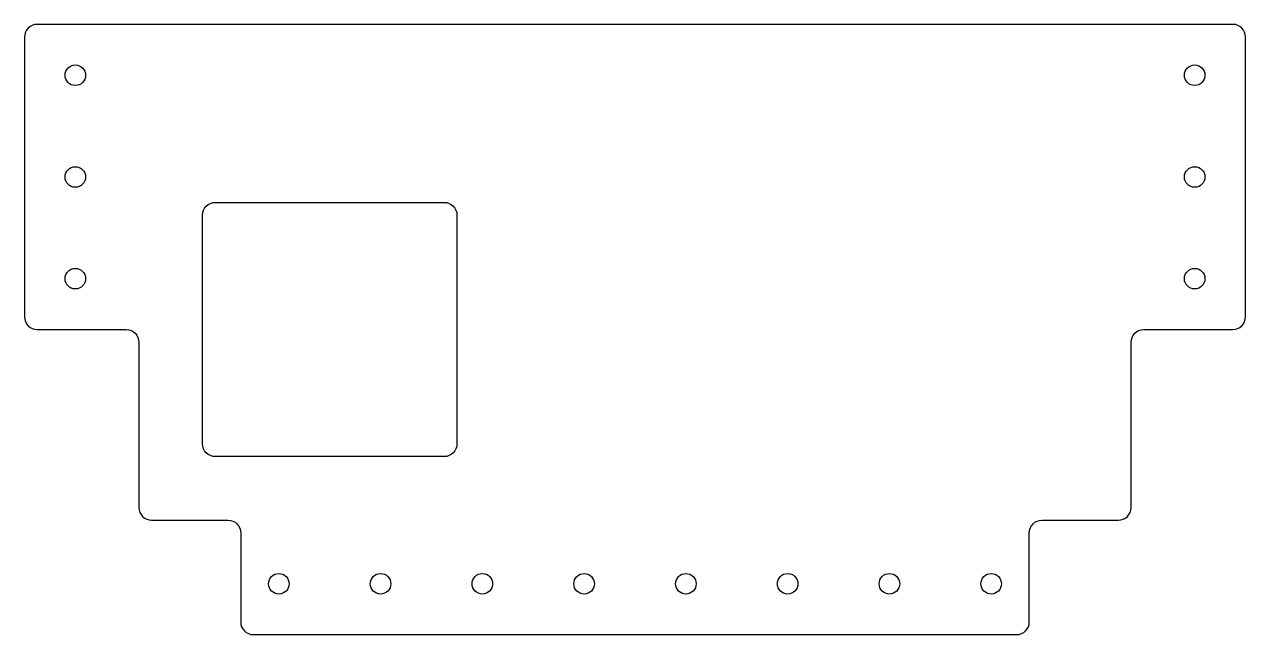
# Model space of a CAD drawing. Header units: inches. Extents: x -6 to 6, y -3 to 3.
import ezdxf

# ---------------------------------------------------------------- set-up
doc = ezdxf.new("R2010")
doc.units = ezdxf.units.IN
doc.header["$MEASUREMENT"] = 0

msp = doc.modelspace()

# ---------------------------------------------------------------- linework, layer by layer
for points in [[(5.875, 0, 0.414214), (6, 0.125), (6, 2.875, 0.414214), (5.875, 3), (-5.875, 3, 0.414214), (-6, 2.875), (-6, 0.125, 0.414214), (-5.875, 0), (-5, 0, -0.414214), (-4.875, -0.125), (-4.875, -1.75, 0.414214), (-4.75, -1.875), (-4, -1.875, -0.414214), (-3.875, -2), (-3.875, -2.875, 0.414214), (-3.75, -3), (3.75, -3, 0.414214), (3.875, -2.875), (3.875, -2, -0.414214), (4, -1.875), (4.75, -1.875, 0.414214), (4.875, -1.75), (4.875, -0.125, -0.414214), (5, 0)], [(-4.125, 1.25), (-1.875, 1.25, -0.414214), (-1.75, 1.125), (-1.75, -1.125, -0.414214), (-1.875, -1.25), (-4.125, -1.25, -0.414214), (-4.25, -1.125), (-4.25, 1.125, -0.414214)]]:
    msp.add_lwpolyline(points, format="xyb", close=True)
for centre in [(-5.5, 2.5), (5.5, 2.5), (-5.5, 1.5), (5.5, 1.5), (-5.5, 0.5), (5.5, 0.5), (-3.5, -2.5), (-2.5, -2.5), (-1.5, -2.5), (-0.5, -2.5), (0.5, -2.5), (1.5, -2.5), (2.5, -2.5), (3.5, -2.5)]:
    msp.add_circle(centre, 0.101)

doc.saveas('drawing.dxf')
